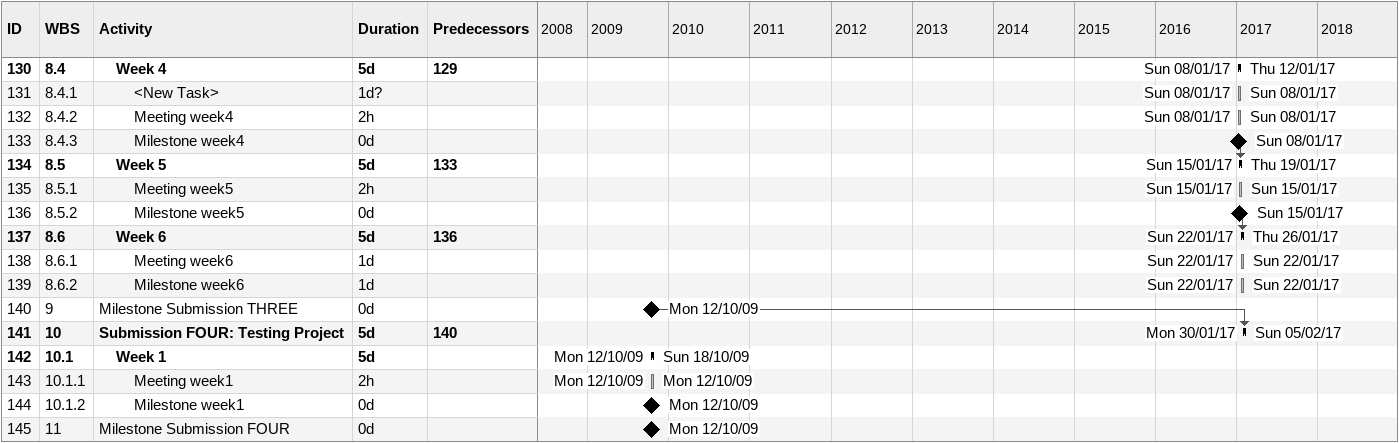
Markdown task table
| ID | WBS | Task | Duration | Start | Finish | Predecessors |
|---|---|---|---|---|---|---|
| 130 | 8.4 | **Week 4** | 5d | 2017-01-08 | 2017-01-12 | 129 |
| 131 | 8.4.1 | <New Task> | 1d? | 2017-01-08 | 2017-01-08 |  |
| 132 | 8.4.2 | Meeting week4 | 2h | 2017-01-08 | 2017-01-08 |  |
| 133 | 8.4.3 | Milestone week4 | 0d | 2017-01-08 | 2017-01-08 |  |
| 134 | 8.5 | **Week 5** | 5d | 2017-01-15 | 2017-01-19 | 133 |
| 135 | 8.5.1 | Meeting week5 | 2h | 2017-01-15 | 2017-01-15 |  |
| 136 | 8.5.2 | Milestone week5 | 0d | 2017-01-15 | 2017-01-15 |  |
| 137 | 8.6 | **Week 6** | 5d | 2017-01-22 | 2017-01-26 | 136 |
| 138 | 8.6.1 | Meeting week6 | 1d | 2017-01-22 | 2017-01-22 |  |
| 139 | 8.6.2 | Milestone week6 | 1d | 2017-01-22 | 2017-01-22 |  |
| 140 | 9 | Milestone Submission THREE | 0d | 2009-10-12 | 2009-10-12 |  |
| 141 | 10 | **Submission FOUR: Testing Project** | 5d | 2017-01-30 | 2017-02-05 | 140 |
| 142 | 10.1 | **Week 1** | 5d | 2009-10-12 | 2009-10-18 |  |
| 143 | 10.1.1 | Meeting week1 | 2h | 2009-10-12 | 2009-10-12 |  |
| 144 | 10.1.2 | Milestone week1 | 0d | 2009-10-12 | 2009-10-12 |  |
| 145 | 11 | Milestone Submission FOUR | 0d | 2009-10-12 | 2009-10-12 |  |
